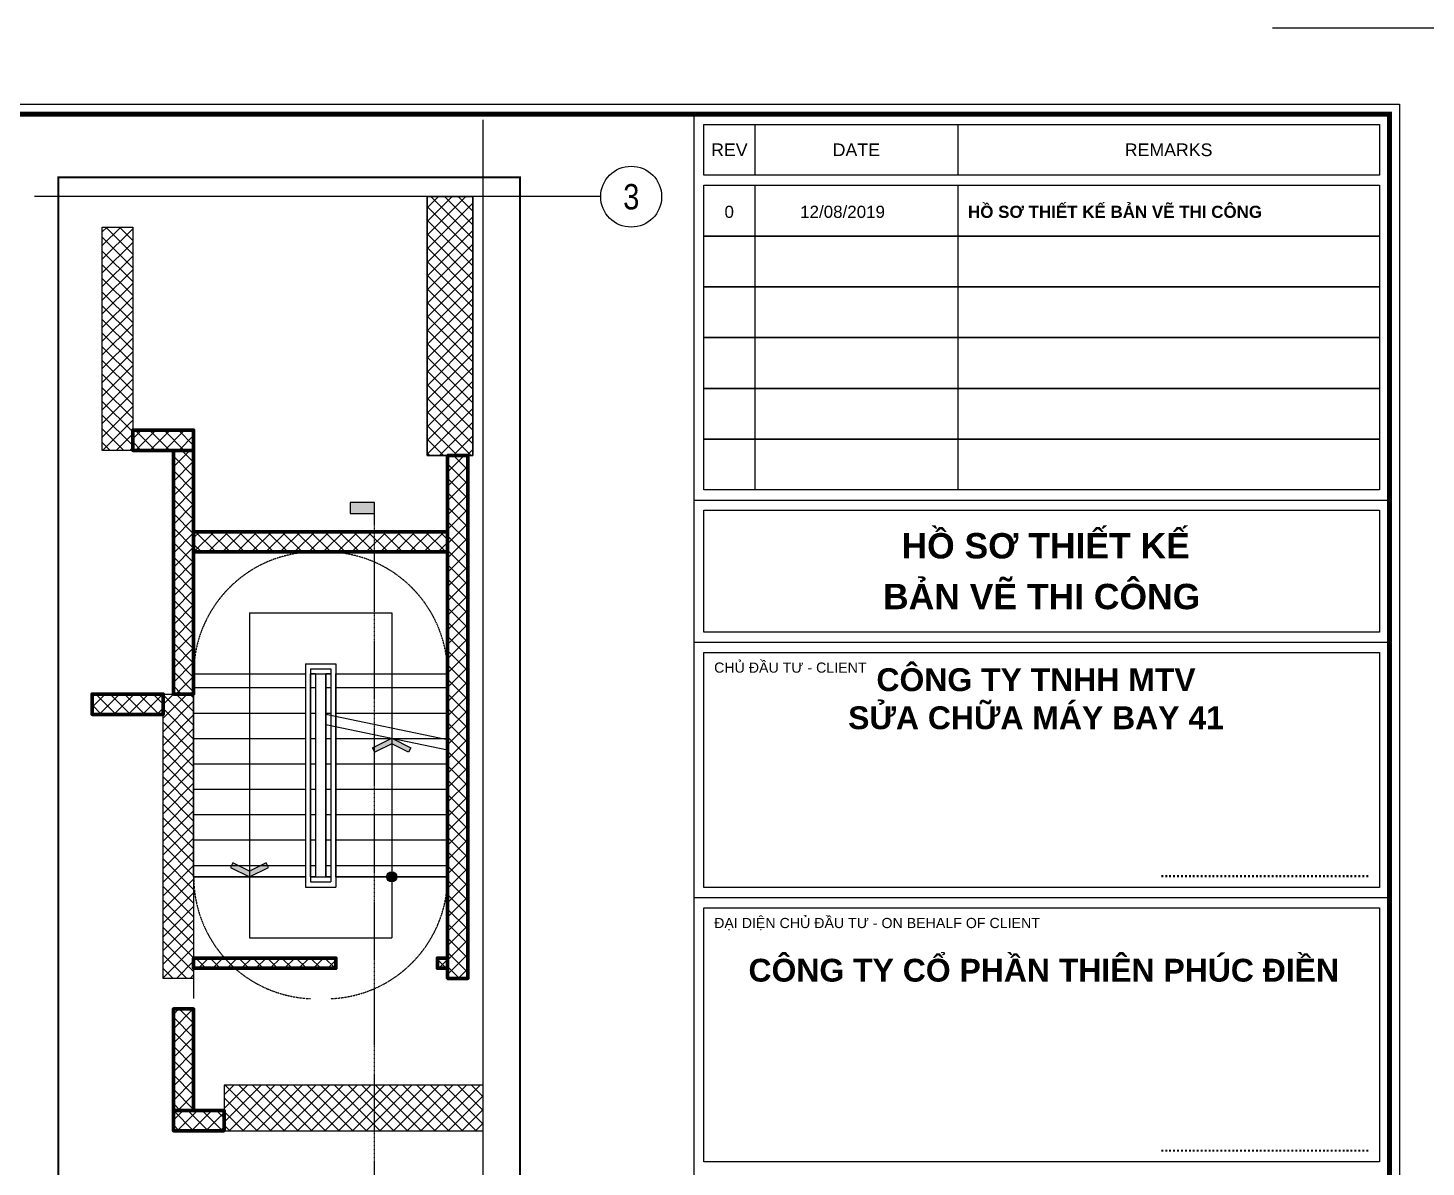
# Model space of a CAD drawing. Header units: millimetres. Extents: x 379264 to 1158416, y -283062 to 356890.
# Drawn here: x 721674 to 735440, y -12671 to -1452 of the extents above; entities that cross this region are included whole.
import ezdxf
from ezdxf.enums import TextEntityAlignment as Align
from ezdxf.xclip import XClip

# ---------------------------------------------------------------- set-up
doc = ezdxf.new("R2010")
doc.units = ezdxf.units.MM
doc.header["$XCLIPFRAME"] = 0
for name, pattern in [('BLOCK A - CHI TIET THANG 2$0$$0$HIDDEN', [0.375, 0.25, -0.125]), ('BLOCK A - CHI TIET THANG 2$0$HIDDEN', [0.375, 0.25, -0.125]), ('CENTER', [2, 1.25, -0.25, 0.25, -0.25]), ('mb_loi thang 2-19 twa$0$Hidden21', [3, 2, -1])]:
    doc.linetypes.add(name, pattern=pattern)
for name, color, linetype in [('03PM. TEXT C', 1, 'Continuous'), ('04PM. THIN', 7, 'Continuous'), ('05PM. FRAME', 4, 'Continuous'), ('07PM. WACO', 6, 'Continuous'), ('12PM. GRID', 8, 'CENTER'), ('13PM. HATCH', 8, 'Continuous'), ('BLOCK A - CHI TIET THANG 1$0$Concrete Line', 6, 'Continuous'), ('BLOCK A - CHI TIET THANG 1$0$Ky hieu Truc', 1, 'Continuous'), ('BLOCK A - CHI TIET THANG 2$0$Ky hieu Truc', 1, 'Continuous'), ('CHG_XX_Khung ten$0$TKTC', 1, 'Continuous'), ('MB Ham 2$0$Wall Hatch', 134, 'Continuous'), ('mb_cot ham 2$0$Concrete Line', 6, 'Continuous'), ('mb_loi thang 2-19 twa$0$Staircase', 30, 'Continuous'), ('mb_loi thang 2-19 twa$0$Staircase Break', 1, 'Continuous'), ('mb_loi thang 2-19 twa$0$Staircase Direction', 32, 'Continuous'), ('mb_loi thang 2-19 twa$0$Staircase Hidden', 34, 'mb_loi thang 2-19 twa$0$Hidden21')]:
    doc.layers.add(name, color=color, linetype=linetype)
doc.layers.add('MB Ham 2$0$Wall Line', color=4, linetype='Continuous', lineweight=70)
doc.styles.add('[PMDC2013]STYLE', font='arial.ttf', dxfattribs={"width": 0.8})
doc.styles.add('BLOCK A - CHI TIET THANG 1$0$VNI-HelveC', font='VHELVCN_0.TTF')
doc.styles.add('BLOCK A - CHI TIET THANG 2$0$$0$Title Block Bold', font='VHELVEB_0.TTF')
doc.styles.add('BLOCK A - CHI TIET THANG 2$0$VNI-HelveC', font='VHELVCN_0.TTF')
doc.styles.add('BLOCK A - CHI TIET THANG 2$0$VNI-HelveCB', font='VHELVCB_0.TTF')
doc.styles.add('CHG_XX_Khung ten$0$A1 BORDER$0$ARIAL', font='arial.ttf')
doc.styles.add('CHG_XX_Khung ten$0$A1 BORDER$0$Title Block DD$0$ARIAL', font='arial.ttf')
doc.styles.add('CHG_XX_Khung ten$0$A1 BORDER$0$Title Block DD$0$Arial - Bold', font='arialbd.ttf', dxfattribs={"height": 2.5})
doc.styles.add('CHG_XX_Khung ten$0$arial', font='arial.ttf')
doc.styles.add('CHG_XX_Khung ten$0$Arial - Bold', font='arialbd.ttf')
doc.styles.add('CHG_XX_Khung ten$0$ArialB', font='arialbd.ttf')
pattern_1 = [(45, (-691944.65, -3824.53), (-67.351921, 67.351921), []), (135, (-691944.65, -3824.53), (-67.351921, -67.351921), [])]

# ---------------------------------------------------------------- blocks, each defined once
blk = doc.blocks.new('CHG_XX_Khung ten')
for p, q in [((687, 577), (687, 17)), ((687, 501), (824, 501)), ((687, 473), (824, 473)), ((687, 422.69), (824, 422.69))]:
    blk.add_line(p, q)
at = {"linetype": 'Continuous'}
for p, q in [((699, 575), (699, 565)), ((739, 575), (739, 565)), ((699, 563), (699, 503)), ((739, 563), (739, 503))]:
    blk.add_line(p, q, dxfattribs=at)
blk.add_lwpolyline([(15, 579), (826, 579), (826, 15), (15, 15)], close=True)
at = {"color": 4, "linetype": 'Continuous', "const_width": 1}
blk.add_lwpolyline([(17, 577), (824, 577), (824, 17), (17, 17)], close=True, dxfattribs=at)
at = {"linetype": 'Continuous'}
for points in [[(822, 565), (689, 565), (689, 575), (822, 575)], [(822, 553), (689, 553), (689, 563), (822, 563)], [(822, 543), (689, 543), (689, 553), (822, 553)], [(822, 533), (689, 533), (689, 543), (822, 543)], [(822, 523), (689, 523), (689, 533), (822, 533)], [(822, 513), (689, 513), (689, 523), (822, 523)], [(822, 503), (689, 503), (689, 513), (822, 513)], [(689, 499), (822, 499), (822, 475), (689, 475)]]:
    blk.add_lwpolyline(points, close=True, dxfattribs=at)
at = {"layer": 'Defpoints', "color": 1, "ltscale": 2}
blk.add_lwpolyline([(800.94, 594), (841, 594), (841, 554)], dxfattribs=at)
for s, height, style, p in [('REV', 2.5, 'CHG_XX_Khung ten$0$A1 BORDER$0$ARIAL', (694, 570)), ('DATE', 2.5, 'CHG_XX_Khung ten$0$A1 BORDER$0$ARIAL', (719, 570)), ('REMARKS', 2.5, 'CHG_XX_Khung ten$0$A1 BORDER$0$ARIAL', (780.5, 570)), ('0', 2.39, 'CHG_XX_Khung ten$0$arial', (693.97, 557.78)), ('12/08/2019', 2.389, 'CHG_XX_Khung ten$0$arial', (716.29, 557.78))]:
    blk.add_text(s, height=height, dxfattribs=dict(style=style)).set_placement(p, align=Align.MIDDLE_CENTER)
for s, height, style, p in [('HỒ SƠ THIẾT KẾ BẢN VẼ THI CÔNG', 2.3887, 'CHG_XX_Khung ten$0$ArialB', (741, 557.78)), ('CHỦ ĐẦU TƯ - CLIENT', 2, 'CHG_XX_Khung ten$0$A1 BORDER$0$Title Block DD$0$ARIAL', (691, 468)), ('ĐẠI DIỆN CHỦ ĐẦU TƯ - ON BEHALF OF CLIENT ', 2, 'CHG_XX_Khung ten$0$A1 BORDER$0$Title Block DD$0$ARIAL', (691, 417.69))]:
    blk.add_text(s, height=height, dxfattribs=dict(style=style)).set_placement(p, align=Align.MIDDLE_LEFT)
at = {"style": 'CHG_XX_Khung ten$0$A1 BORDER$0$Title Block DD$0$Arial - Bold'}
for p in [(820, 427.69), (820, 373.62)]:
    blk.add_text('.....................................................', height=2, dxfattribs=at).set_placement(p, align=Align.MIDDLE_RIGHT)
at = {"layer": 'CHG_XX_Khung ten$0$TKTC', "style": 'CHG_XX_Khung ten$0$Arial - Bold'}
for s, p in [('HỒ SƠ THIẾT KẾ', (756.29, 492)), ('BẢN VẼ THI CÔNG', (755.5, 482))]:
    blk.add_text(s, height=5, dxfattribs=at).set_placement(p, align=Align.MIDDLE_CENTER)
at = {"ltscale": 10, "char_height": 4.5, "attachment_point": 2, "style": 'CHG_XX_Khung ten$0$A1 BORDER$0$Title Block DD$0$Arial - Bold', "bg_fill": 2}
for s, insert, width in [('CÔNG TY TNHH MTV\\PSỬA CHỮA MÁY BAY 41', (754.39, 467.87), 83.001), ('CÔNG TY CỔ PHẦN THIÊN PHÚC ĐIỀN', (755.91, 410.64), 121.2929)]:
    blk.add_mtext(s, dxfattribs=dict(at, insert=insert, width=width))
at = {"linetype": 'Continuous'}
for points in [[(689, 471), (822, 471), (822, 424.69), (689, 424.69)], [(689, 420.69), (822, 420.69), (822, 370.62), (689, 370.62)]]:
    blk.add_lwpolyline(points, close=True, dxfattribs=at)
blk = doc.blocks.new('*U1663')
blk.add_hatch(color=256).paths.add_polyline_path([(-480, 17049), (-480, 16834), (0, 16834), (0, 17049)])
h = blk.add_hatch(color=256)
edge = h.paths.add_edge_path()
edge.add_line((0, 600), (0, 849))
edge.add_line((0, 849), (-849, 0))
edge.add_line((-849, 0), (0, -849))
edge.add_line((0, -849), (0, -600))
edge.add_arc((0, 0), 600, 90, 270, ccw=False)
at = {"linetype": 'BLOCK A - CHI TIET THANG 2$0$$0$HIDDEN', "ltscale": 10}
blk.add_line((0, 600), (0, 17049), dxfattribs=at)
blk.add_line((-600, 0), (600, 0))
blk.add_lwpolyline([(-480, 17049), (-480, 16834), (0, 16834), (0, 17049)], close=True)
blk.add_lwpolyline([(0, 600), (0, 849), (-849, 0), (0, -849), (0, -600, -1)], format="xyb", close=True)
blk.add_circle((0, 0), 600)
at = {"style": 'BLOCK A - CHI TIET THANG 2$0$$0$Title Block Bold', "flags": 8}
blk.add_attdef('VIEWNUMBER', text='', height=300, dxfattribs=at).set_placement((0, 0), align=Align.BOTTOM_CENTER)
blk.add_attdef('DRAWINGREFERENCE', text='', height=250, dxfattribs=at).set_placement((0, -120), align=Align.TOP_CENTER)
blk = doc.blocks.new('*U1591')
at = {"layer": 'MB Ham 2$0$Wall Hatch'}
h = blk.add_hatch(dxfattribs=at)
h.set_pattern_fill('LINE10', color=256, scale=100, angle=45, style=0, pattern_type=2)
h.set_pattern_definition([(45, (-5000, 150), (-70.7107, 70.7107), [])])
h.paths.add_polyline_path([(-5150, 0), (0, 0), (0, 200), (-5150, 200)])
at = {"layer": 'MB Ham 2$0$Wall Line'}
blk.add_lwpolyline([(-5150, 0), (0, 0), (0, 200), (-5150, 200)], close=True, dxfattribs=at)
blk = doc.blocks.new('*U1578')
at = {"layer": 'MB Ham 2$0$Wall Hatch'}
h = blk.add_hatch(dxfattribs=at)
h.set_pattern_fill('LINE10', color=256, scale=100, angle=45, style=0, pattern_type=2)
h.set_pattern_definition([(45, (-2250, 150), (-70.7107, 70.7107), [])])
h.paths.add_polyline_path([(-2400, 0), (0, 0), (0, 200), (-2400, 200)])
at = {"layer": 'MB Ham 2$0$Wall Line'}
blk.add_lwpolyline([(-2400, 0), (0, 0), (0, 200), (-2400, 200)], close=True, dxfattribs=at)
blk = doc.blocks.new('*U1580')
at = {"layer": 'MB Ham 2$0$Wall Hatch'}
h = blk.add_hatch(dxfattribs=at)
h.set_pattern_fill('LINE10', color=256, scale=100, angle=45, style=0, pattern_type=2)
h.set_pattern_definition([(45, (-1850, -1150), (-70.7107, 70.7107), [])])
h.paths.add_polyline_path([(0, 700), (0, 0), (200, 0), (200, 700)])
at = {"layer": 'MB Ham 2$0$Wall Line'}
blk.add_lwpolyline([(0, 700), (0, 0), (200, 0), (200, 700)], close=True, dxfattribs=at)
blk = doc.blocks.new('*U1592')
at = {"layer": 'MB Ham 2$0$Wall Hatch'}
h = blk.add_hatch(dxfattribs=at)
h.set_pattern_fill('LINE10', color=256, scale=100, angle=45, style=0, pattern_type=2)
h.set_pattern_definition([(45, (-3150, -2650), (-70.7107, 70.7107), [])])
h.paths.add_polyline_path([(0, 500), (0, 0), (200, 0), (200, 500)])
at = {"layer": 'MB Ham 2$0$Wall Line'}
blk.add_lwpolyline([(0, 500), (0, 0), (200, 0), (200, 500)], close=True, dxfattribs=at)
blk = doc.blocks.new('*U1584')
at = {"layer": 'MB Ham 2$0$Wall Hatch'}
h = blk.add_hatch(dxfattribs=at)
h.set_pattern_fill('LINE10', color=256, scale=100, angle=45, style=0, pattern_type=2)
h.set_pattern_definition([(45, (-450, 150), (-70.71, 70.71), [])])
h.paths.add_polyline_path([(-600, 0), (0, 0), (0, 200), (-600, 200)])
at = {"layer": 'MB Ham 2$0$Wall Line'}
blk.add_lwpolyline([(-600, 0), (0, 0), (0, 200), (-600, 200)], close=True, dxfattribs=at)
blk = doc.blocks.new('*U1585')
at = {"layer": 'MB Ham 2$0$Wall Hatch'}
h = blk.add_hatch(dxfattribs=at)
h.set_pattern_fill('LINE10', color=256, scale=100, angle=45, style=0, pattern_type=2)
h.set_pattern_definition([(45, (-2050, 450), (-70.7107, 70.7107), [])])
h.paths.add_polyline_path([(-2500, 0), (0, 0), (0, 200), (-2500, 200)])
at = {"layer": 'MB Ham 2$0$Wall Line'}
blk.add_lwpolyline([(-2500, 0), (0, 0), (0, 200), (-2500, 200)], close=True, dxfattribs=at)
blk = doc.blocks.new('*U1589')
at = {"layer": 'MB Ham 2$0$Wall Hatch'}
h = blk.add_hatch(dxfattribs=at)
h.set_pattern_fill('LINE10', color=256, scale=100, angle=45, style=0, pattern_type=2)
h.set_pattern_definition([(45, (-850, 150), (-70.711, 70.711), [])])
h.paths.add_polyline_path([(-1000, 0), (0, 0), (0, 200), (-1000, 200)])
at = {"layer": 'MB Ham 2$0$Wall Line'}
blk.add_lwpolyline([(-1000, 0), (0, 0), (0, 200), (-1000, 200)], close=True, dxfattribs=at)
blk = doc.blocks.new('*U1587')
at = {"layer": 'MB Ham 2$0$Wall Hatch'}
h = blk.add_hatch(dxfattribs=at)
h.set_pattern_fill('LINE10', color=256, scale=100, angle=45, style=0, pattern_type=2)
h.set_pattern_definition([(45, (-450, -250), (-70.71, 70.71), [])])
h.paths.add_polyline_path([(0, 100), (0, 0), (100, 0), (100, 100)])
at = {"layer": 'MB Ham 2$0$Wall Line'}
blk.add_lwpolyline([(0, 100), (0, 0), (100, 0), (100, 100)], close=True, dxfattribs=at)
blk = doc.blocks.new('*U1588')
at = {"layer": 'MB Ham 2$0$Wall Hatch'}
h = blk.add_hatch(dxfattribs=at)
h.set_pattern_fill('LINE10', color=256, scale=100, angle=45, style=0, pattern_type=2)
h.set_pattern_definition([(45, (-450, 1050), (-70.711, 70.711), [])])
h.paths.add_polyline_path([(0, 1400), (0, 0), (100, 0), (100, 1400)])
at = {"layer": 'MB Ham 2$0$Wall Line'}
blk.add_lwpolyline([(0, 1400), (0, 0), (100, 0), (100, 1400)], close=True, dxfattribs=at)
blk = doc.blocks.new('BLOCK A - CHI TIET THANG 2$0$HTT-Grid')
at = {"layer": '05PM. FRAME', "linetype": 'ByBlock', "lineweight": -2}
blk.add_line((0, -2.5), (0, 0), dxfattribs=at)
blk.add_circle((0, -8.5), 6, dxfattribs=at)
at = {"layer": '03PM. TEXT C', "linetype": 'ByBlock', "lineweight": -2, "style": 'BLOCK A - CHI TIET THANG 2$0$VNI-HelveC'}
blk.add_attdef('GRID', text='', height=5, dxfattribs=at).set_placement((0, -8.5), align=Align.MIDDLE)
blk = doc.blocks.new('BLOCK A - CHI TIET THANG 1$0$HTT-Grid')
at = {"layer": '05PM. FRAME', "linetype": 'ByBlock', "lineweight": -2}
blk.add_line((0, -2.5), (0, 0), dxfattribs=at)
blk.add_circle((0, -8.5), 6, dxfattribs=at)
at = {"layer": '03PM. TEXT C', "linetype": 'ByBlock', "lineweight": -2, "style": '[PMDC2013]STYLE', "width": 0.8}
blk.add_attdef('GRID', text='', height=5, dxfattribs=at).set_placement((0, -8.5), align=Align.MIDDLE)
blk = doc.blocks.new('ArchStaireCT-2')
at = {"layer": '13PM. HATCH'}
h = blk.add_hatch(dxfattribs=at)
h.set_pattern_fill('ANSI37', color=256, scale=30, style=0)
h.set_pattern_definition(pattern_1)
h.paths.add_polyline_path([(-550, 7900), (-100, 7900), (-100, 10450), (-550, 10450)])
h = blk.add_hatch(dxfattribs=at)
h.set_pattern_fill('ANSI37', color=256, scale=30, style=0)
h.set_pattern_definition(pattern_1)
h.paths.add_polyline_path([(-3450, 10150), (-3750, 10150), (-3750, 7950), (-3450, 7950)])
h.paths.add_polyline_path([(-2850, 5550), (-3150, 5550), (-3150, 5350), (-3150, 2750), (-2850, 2750)])
h = blk.add_hatch(dxfattribs=at)
h.set_pattern_fill('ANSI37', color=256, scale=30, style=0)
h.set_pattern_definition(pattern_1)
h.paths.add_polyline_path([(0, 1250), (0, 1700), (-2550, 1700), (-2550, 1250)])
h = blk.add_hatch(dxfattribs=at)
h.set_pattern_fill('ANSI37', color=256, scale=30, style=0)
h.set_pattern_definition([(45, (-691944.65, -5424.53), (-67.351921, 67.351921), []), (135, (-691944.65, -5424.53), (-67.351921, -67.351921), [])])
h.paths.add_polyline_path([(0, 100), (-2550, 100), (-2550, -350), (0, -350)])
at = {"linetype": 'BLOCK A - CHI TIET THANG 2$0$HIDDEN', "ltscale": 10, "const_width": 20}
blk.add_lwpolyline([(363, -523), (363, 10641), (-4184, 10641), (-4184, -523)], close=True, dxfattribs=at)
at = {"layer": '12PM. GRID', "ltscale": 3}
for p, q in [((0, -1038), (0, 11206)), ((1033, 10450), (-4418, 10450)), ((1033, 0), (-4418, 0))]:
    blk.add_line(p, q, dxfattribs=at)
at = {"layer": 'BLOCK A - CHI TIET THANG 1$0$Concrete Line', "flags": 128}
for points in [[(-550, 10450), (-100, 10450), (-100, 7900), (-550, 7900)], [(-3450, 10150), (-3450, 7950), (-3750, 7950), (-3750, 10150)]]:
    blk.add_lwpolyline(points, close=True, dxfattribs=at)
at = {"layer": 'mb_cot ham 2$0$Concrete Line'}
blk.add_line((-3450, 10150), (-3450, 7950), dxfattribs=at)
for points in [[(-550, 10450), (-550, 7900), (-100, 7900), (-100, 10450)], [(-3150, 5550), (-2850, 5550), (-2850, 2750), (-3150, 2750)], [(-2550, 1700), (-2550, 1250), (0, 1250), (0, 1700)], [(-2550, 100), (-2550, -350), (0, -350), (0, 100)]]:
    blk.add_lwpolyline(points, close=True, dxfattribs=at)
at = {"layer": '07PM. WACO'}
ref = blk.add_blockref('*U1663', (-1070, -1088), dxfattribs=dict(at, xscale=0.5, yscale=0.5, zscale=0.5))
ref.add_attrib('VIEWNUMBER', '1-1', dxfattribs={"layer": '0', "height": 150, "style": 'BLOCK A - CHI TIET THANG 2$0$VNI-HelveCB'}).set_placement((-1070, -1088), align=Align.BOTTOM_CENTER)
ref.add_attrib('DRAWINGREFERENCE', '-', dxfattribs={"layer": '0', "height": 125, "style": 'BLOCK A - CHI TIET THANG 2$0$VNI-HelveCB'}).set_placement((-1070, -1148), align=Align.TOP_CENTER)
at = {"layer": 'BLOCK A - CHI TIET THANG 1$0$Ky hieu Truc'}
ref = blk.add_blockref('BLOCK A - CHI TIET THANG 1$0$HTT-Grid', (1033, 10450), dxfattribs=dict(at, xscale=50, yscale=50, zscale=50, rotation=90))
ref.add_attrib('GRID', '3', dxfattribs={"layer": '0', "linetype": 'ByBlock', "lineweight": -2, "height": 250, "style": 'BLOCK A - CHI TIET THANG 1$0$VNI-HelveC'}).set_placement((1459, 10449), align=Align.MIDDLE)
ref = blk.add_blockref('BLOCK A - CHI TIET THANG 1$0$HTT-Grid', (1029, 0), dxfattribs=dict(at, xscale=50, yscale=50, zscale=50, rotation=90))
ref.add_attrib('GRID', '4', dxfattribs={"layer": '0', "linetype": 'ByBlock', "lineweight": -2, "height": 250, "style": 'BLOCK A - CHI TIET THANG 1$0$VNI-HelveC'}).set_placement((1455, -1), align=Align.MIDDLE)
at = {"layer": 'BLOCK A - CHI TIET THANG 2$0$Ky hieu Truc'}
ref = blk.add_blockref('BLOCK A - CHI TIET THANG 2$0$HTT-Grid', (0, -1038), dxfattribs=dict(at, xscale=50, yscale=50, zscale=50))
ref.add_attrib('GRID', 'C', dxfattribs={"layer": '0', "linetype": 'ByBlock', "lineweight": -2, "height": 250, "style": 'BLOCK A - CHI TIET THANG 2$0$VNI-HelveC'}).set_placement((0, -1463), align=Align.MIDDLE)
at = {"layer": 'MB Ham 2$0$Wall Line'}
for name, p, rotation in [('*U1584', (-3450, 8150), 180), ('*U1578', (-2850, 7950), 90), ('*U1591', (-150, 7900), 90), ('*U1580', (-3150, 5350), 90), ('*U1588', (-2850, 2950), 270), ('*U1587', (-450, 2950), 270), ('*U1589', (-2850, 2450), 90), ('*U1592', (-2550, 1250), 90)]:
    blk.add_blockref(name, p, dxfattribs=dict(at, rotation=rotation))
at = {"layer": 'MB Ham 2$0$Wall Line', "xscale": -1}
blk.add_blockref('*U1584', (-3450, 7950), dxfattribs=at)
for name, p, rotation in [('*U1578', (-3050, 7950), 270), ('*U1591', (-350, 7900), 270), ('*U1585', (-350, 7150), 180), ('*U1580', (-3150, 5550), 90), ('*U1588', (-2850, 2850), 270), ('*U1587', (-450, 2850), 270), ('*U1589', (-3050, 2450), 270), ('*U1592', (-2550, 1450), 90)]:
    blk.add_blockref(name, p, dxfattribs=dict(at, rotation=rotation))
at = {"layer": 'MB Ham 2$0$Wall Line'}
blk.add_blockref('*U1585', (-350, 6950), dxfattribs=at)
blk = doc.blocks.new('mb_loi thang 2-19 twa$0$mb_loi thang 2-19 twa$0$Arrow 60')
at = {"linetype": 'ByBlock', "lineweight": -2}
h = blk.add_hatch(color=0, dxfattribs=at)
h.paths.add_polyline_path([(1.88, 0.94), (1.65, 1.38), (0, 0.56), (-1.65, 1.38), (-1.88, 0.94), (0, 0)], flags=17)
h.paths.add_polyline_path([(1.65, 1.38), (1.88, 0.94), (0, 0), (-1.88, 0.94), (-1.65, 1.38), (0, 0.56)])
blk.add_hatch(color=0, dxfattribs=at).paths.add_polyline_path([(1.65, 1.38), (1.88, 0.94), (0, 0), (-1.88, 0.94), (-1.65, 1.38), (0, 0.56)])
at = {"color": 0, "linetype": 'ByBlock', "lineweight": -2}
blk.add_lwpolyline([(1.65, 1.38), (1.88, 0.94), (0, 0), (-1.88, 0.94), (-1.65, 1.38), (0, 0.56)], close=True, dxfattribs=at)
blk = doc.blocks.new('mb_loi thang 2-19 twa$0$mb_loi thang 2-19 twa$0$Dot')
at = {"linetype": 'ByBlock', "lineweight": -2}
h = blk.add_hatch(color=0, dxfattribs=at)
edge = h.paths.add_edge_path()
edge.add_arc((0, 0), 0.5, 0, 360)
at = {"color": 0, "linetype": 'ByBlock', "lineweight": -2}
blk.add_line((0, -1), (0, 1), dxfattribs=at)
blk.add_circle((0, 0), 0.5, dxfattribs=at)
blk = doc.blocks.new('*U1671')
at = {"layer": 'mb_loi thang 2-19 twa$0$Staircase'}
h = blk.add_hatch(dxfattribs=at)
h.set_pattern_fill('_USER', color=256, scale=250, angle=90, pattern_type=0)
h.set_pattern_definition([(90, (2200, 2500), (-250, 2e-14), [])])
h.paths.add_polyline_path([(1200, 2500), (3200, 2500), (3200, 1400), (1200, 1400)])
h.paths.add_polyline_path([(1200, 1350), (3200, 1350), (3200, 1300), (1200, 1300)])
h.paths.add_polyline_path([(1200, 1200), (3200, 1200), (3200, 1150), (1200, 1150)])
h.paths.add_polyline_path([(1200, 1100), (3200, 1100), (3200, 0), (1200, 0)])
for p, q in [((0, 0), (0, 2500)), ((0, 2500), (4400, 2500)), ((1200, 1400), (1200, 2500)), ((3200, 1400), (3200, 2500)), ((1100, 1100), (1100, 1400)), ((1100, 1400), (3300, 1400)), ((3300, 1100), (3300, 1400)), ((1150, 1150), (1150, 1350)), ((1150, 1350), (3250, 1350)), ((1200, 1150), (1200, 1350)), ((1200, 1350), (1200, 1300)), ((1200, 1300), (3200, 1300)), ((3200, 1150), (3200, 1350)), ((3250, 1150), (3250, 1350)), ((1150, 1150), (3250, 1150)), ((1200, 1200), (3200, 1200)), ((1200, 1200), (1200, 1150)), ((1100, 1100), (3300, 1100)), ((1200, 0), (1200, 1100)), ((3200, 0), (3200, 1100)), ((0, 0), (4400, 0))]:
    blk.add_line(p, q, dxfattribs=at)
for points in [[(1200, 2500), (3200, 2500), (3200, 1400), (1200, 1400)], [(1200, 1350), (3200, 1350), (3200, 1300), (1200, 1300)], [(1200, 1200), (3200, 1200), (3200, 1150), (1200, 1150)], [(1200, 1100), (3200, 1100), (3200, 0), (1200, 0)]]:
    blk.add_lwpolyline(points, close=True, dxfattribs=at)
at = {"layer": 'mb_loi thang 2-19 twa$0$Staircase Break'}
for p, q in [((1598, 1300), (1848, 2500)), ((1700, 1300), (1950, 2500))]:
    blk.add_line(p, q, dxfattribs=at)
at = {"layer": 'mb_loi thang 2-19 twa$0$Staircase Direction'}
for p, q in [((600, 550), (600, 1950)), ((600, 1950), (3800, 1950)), ((3800, 550), (3800, 1950)), ((600, 550), (3800, 550))]:
    blk.add_line(p, q, dxfattribs=at)
at = {"layer": 'mb_loi thang 2-19 twa$0$Staircase Hidden'}
for p, q in [((4400, 2500), (4400, 0)), ((4400, 1200), (4400, 1300))]:
    blk.add_line(p, q, dxfattribs=at)
for centre, start, end in [((1200, 1300), 90, 180), ((3200, 1300), 0, 90), ((1200, 1200), 180, 270), ((3200, 1200), 270, 0)]:
    blk.add_arc(centre, 1200, start, end, dxfattribs=at)
at = {"layer": 'mb_loi thang 2-19 twa$0$Staircase Direction', "yscale": 100, "zscale": 100}
for name, p, xscale, rotation in [('mb_loi thang 2-19 twa$0$mb_loi thang 2-19 twa$0$Arrow 60', (1835, 1950), 100, 270), ('mb_loi thang 2-19 twa$0$mb_loi thang 2-19 twa$0$Dot', (3200, 1950), 100, 270), ('mb_loi thang 2-19 twa$0$mb_loi thang 2-19 twa$0$Arrow 60', (3200, 550), -100, 90)]:
    blk.add_blockref(name, p, dxfattribs=dict(at, xscale=xscale, rotation=rotation))

msp = doc.modelspace()

# ---------------------------------------------------------------- block references
at = {"layer": '04PM. THIN', "xscale": 50, "yscale": 50, "zscale": 50}
msp.add_blockref('CHG_XX_Khung ten', (693879.92, -31152.33), dxfattribs=at)

# ---------------------------------------------------------------- next in the draw order: block references
at = {"layer": 'BLOCK A - CHI TIET THANG 1$0$Concrete Line'}
msp.add_blockref('ArchStaireCT-2', (726155.13, -13563.71), dxfattribs=at)
at = {"layer": 'mb_loi thang 2-19 twa$0$Staircase'}
ref = msp.add_blockref('*U1671', (723305.13, -6613.71), dxfattribs=dict(at, rotation=270))
XClip(ref).set_block_clipping_path([(0, 0), (4399.0000068177, 2499.9999863646)])

doc.saveas('drawing.dxf')
